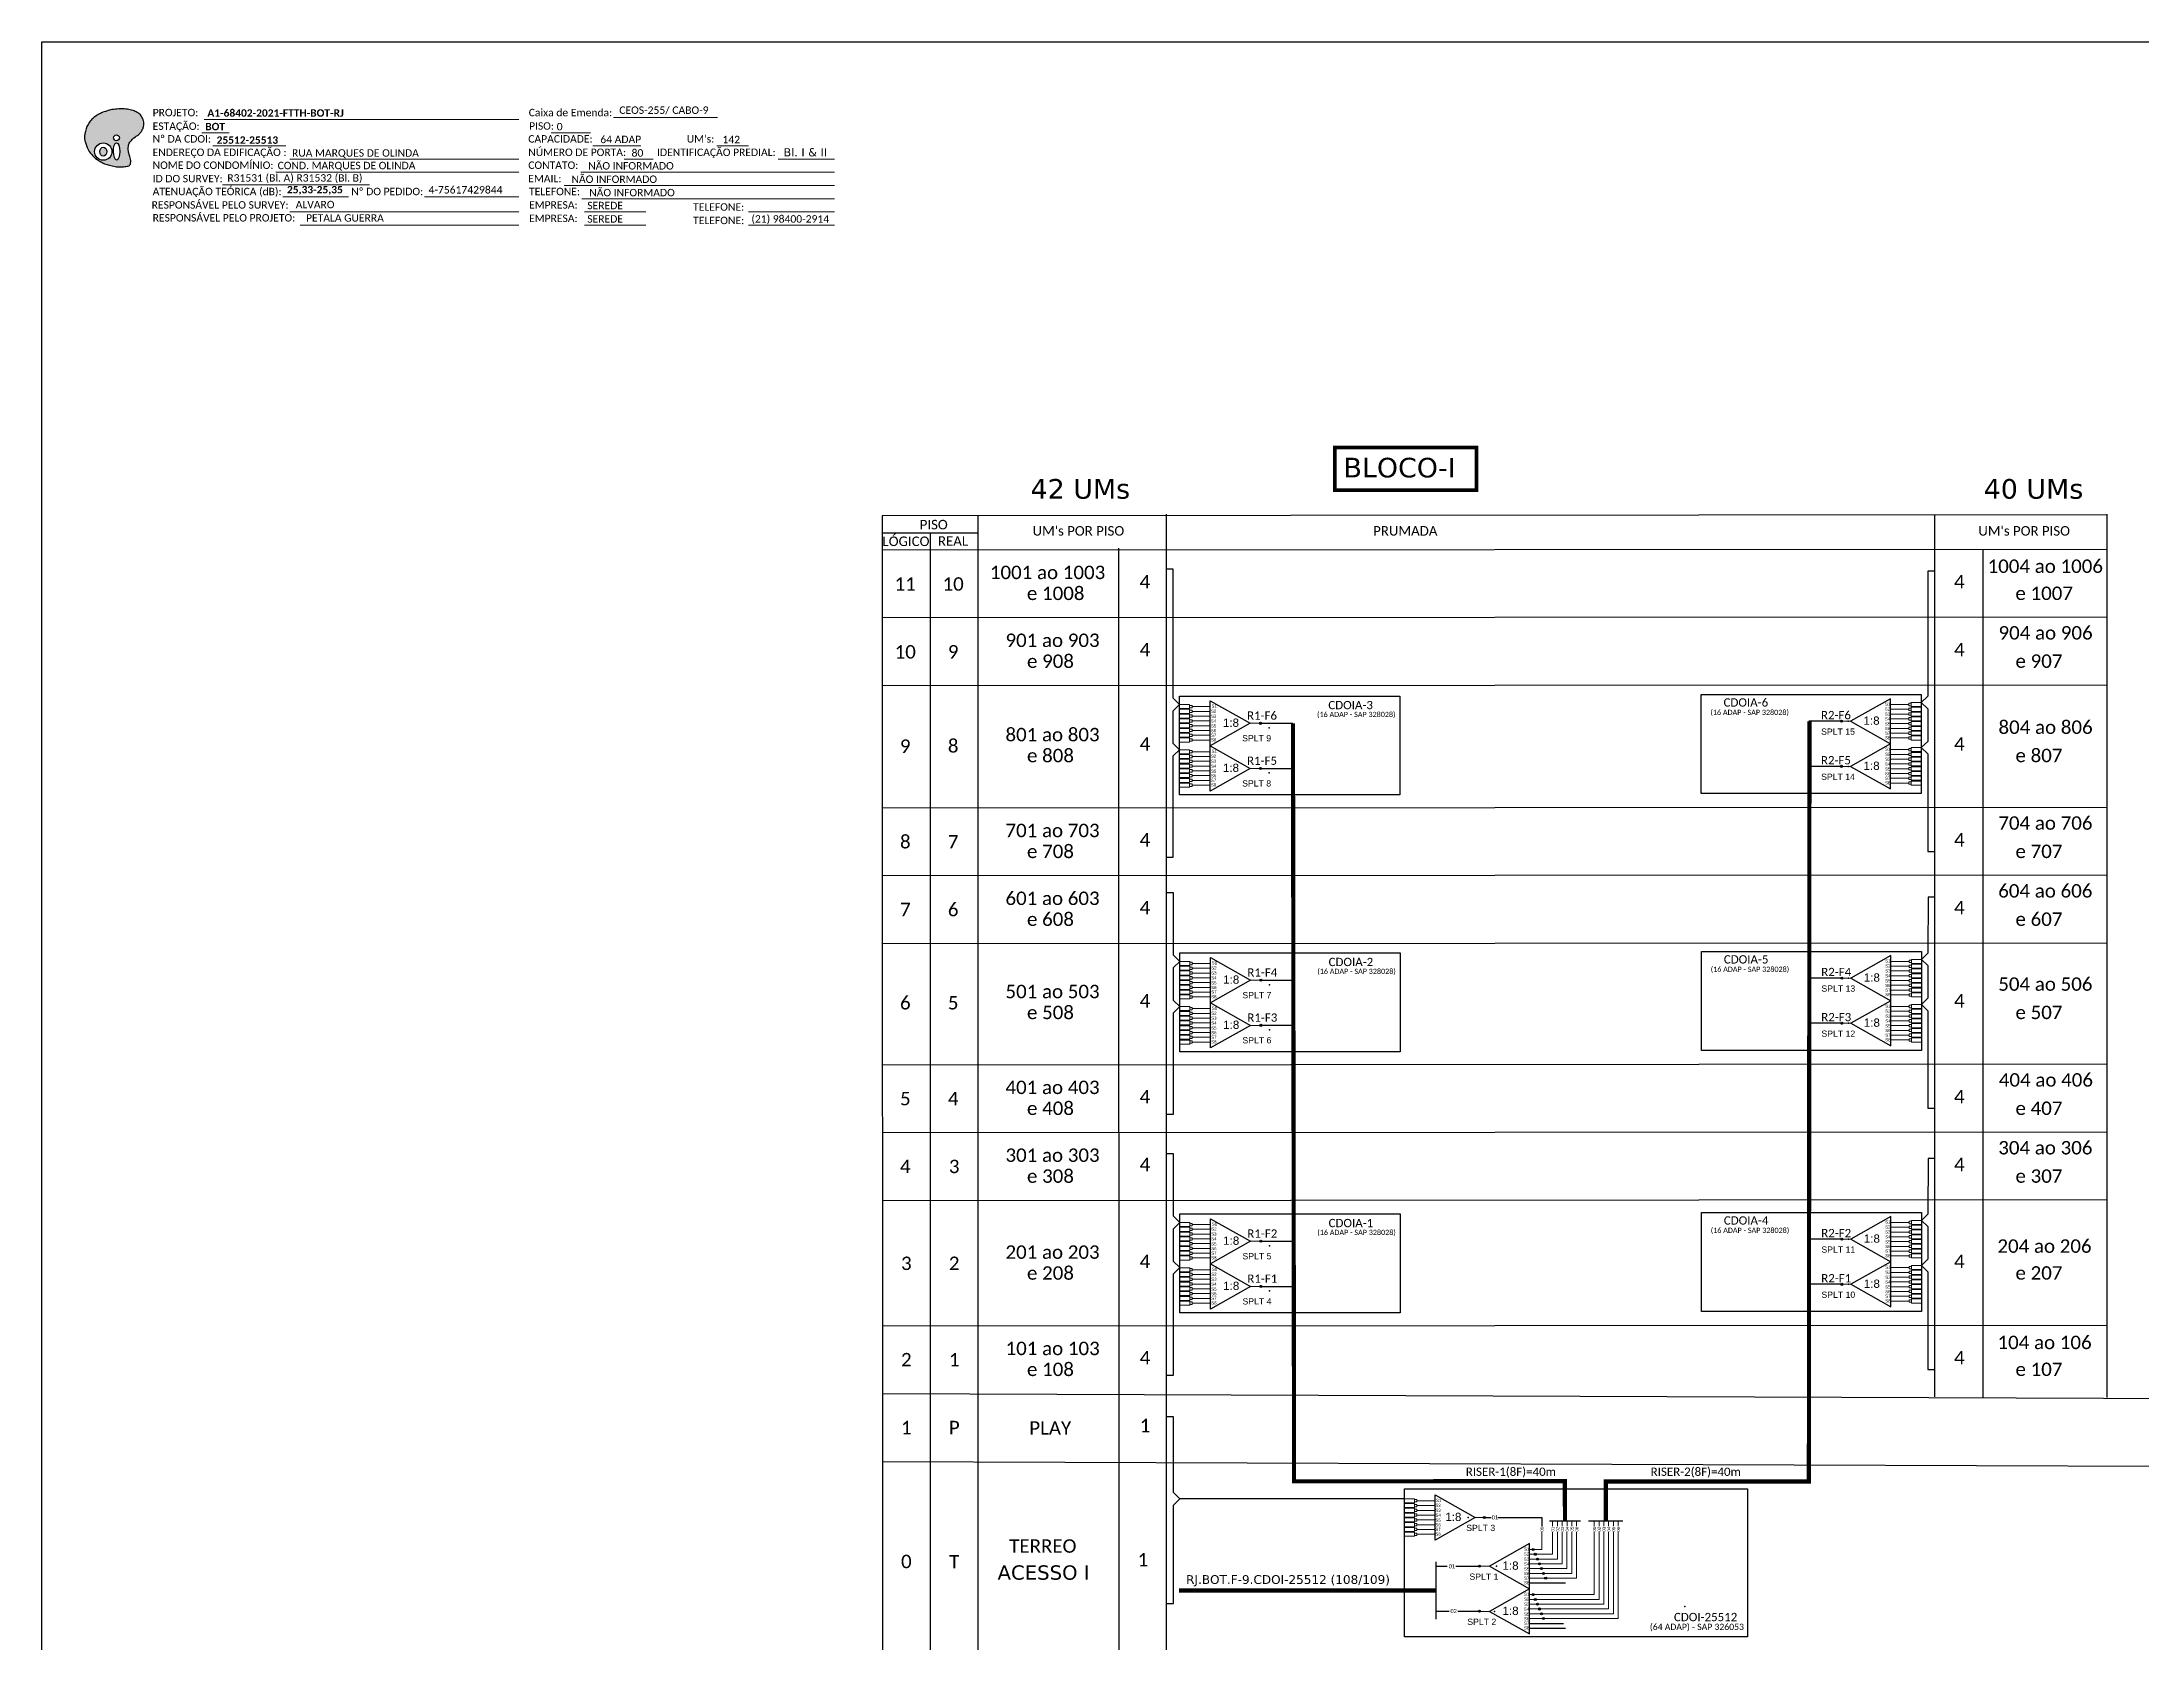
# Model space of a CAD drawing. Extents: x -4 to 1788, y 1 to 595.
# Drawn here: x 947 to 1454, y 209 to 595 of the extents above; entities that cross this region are included whole.
import ezdxf
from ezdxf.enums import TextEntityAlignment as Align

# ---------------------------------------------------------------- set-up
doc = ezdxf.new("R2010")
doc.units = 0
doc.layers.add('40.1-ETIQUETAS', color=1, linetype='Continuous', lineweight=20)
doc.layers.add('CAP a instalar', color=1, linetype='Continuous')
doc.layers.add('label_cabos', color=7, linetype='Continuous')
doc.styles.add('ARIAL', font='arial.ttf')
doc.styles.add('siredit', font='verdana.ttf')
doc.styles.add('WMF-Calibri0', font='calibri.ttf')
doc.styles.add('WMF-Calibri1', font='calibrib.ttf')
doc.linetypes.add('RESERVA', pattern='A,0.5,-0.15,["RESERVA",Standard,S=0.18,R=0,X=0,Y=-0.1],-1.3', length=1.95)

# ---------------------------------------------------------------- blocks, each defined once
blk = doc.blocks.new('SPLITTER_')
blk.add_point((0, 0))
at = {"style": 'ARIAL', "flags": 4}
blk.add_attdef('SPLT', (0, -3.26), '', height=1.5, dxfattribs=at)
blk = doc.blocks.new('LEG_CDO64_DIR')
blk.add_point((0, 0))
at = {"color": 1, "style": 'WMF-Calibri0', "flags": 4}
blk.add_attdef('MODELO', text='', height=1.5, dxfattribs=at).set_placement((-1.52, -5.5), align=Align.CENTER)
blk.add_attdef('CDO', (-2.62, -3.57), '', height=2, dxfattribs=at)
blk = doc.blocks.new('SPLT_1-8_SC-APC_ESQ')
at = {"color": 3, "lineweight": 0}
for points in [[(2.41, -3.02), (0, -3.02)], [(2.41, -4), (0, -4)], [(2.41, -4.17), (0, -4.17)], [(2.41, -3.02), (2.41, -4)], [(2.41, -4.17), (2.41, -5.16)], [(2.99, -3.51), (7.37, -3.51)], [(7.37, -4.66), (2.99, -4.66)], [(2.41, -5.16), (0, -5.16)], [(2.41, -5.32), (0, -5.32)], [(2.41, -6.31), (0, -6.31)], [(2.41, -6.48), (0, -6.48)], [(2.41, -7.46), (0, -7.46)], [(2.41, -7.63), (0, -7.63)], [(2.41, -8.62), (0, -8.62)], [(2.41, -8.78), (0, -8.78)], [(2.41, -9.77), (0, -9.77)], [(2.41, -9.94), (0, -9.94)], [(2.41, -5.32), (2.41, -6.31)], [(2.41, -6.48), (2.41, -7.46)], [(2.41, -7.63), (2.41, -8.62)], [(2.41, -8.78), (2.41, -9.77)], [(2.41, -9.94), (2.41, -10.92)], [(7.37, -5.82), (2.99, -5.82)], [(7.37, -6.97), (2.99, -6.97)], [(7.37, -8.12), (2.99, -8.12)], [(7.37, -9.28), (2.99, -9.28)], [(2.41, -10.92), (0, -10.92)], [(2.41, -11.09), (0, -11.09)], [(2.41, -12.08), (0, -12.08)], [(2.41, -11.09), (2.41, -12.08)], [(7.37, -10.43), (2.99, -10.43)], [(7.37, -11.58), (2.99, -11.58)]]:
    blk.add_lwpolyline(points, dxfattribs=at)
for points in [[(2.99, -3.22), (2.41, -3.22), (2.41, -3.8), (2.99, -3.8)], [(2.99, -4.38), (2.41, -4.38), (2.41, -4.95), (2.99, -4.95)], [(2.99, -5.53), (2.41, -5.53), (2.41, -6.1), (2.99, -6.1)], [(2.99, -6.68), (2.41, -6.68), (2.41, -7.26), (2.99, -7.26)], [(2.99, -7.84), (2.41, -7.84), (2.41, -8.41), (2.99, -8.41)], [(2.99, -8.99), (2.41, -8.99), (2.41, -9.56), (2.99, -9.56)], [(2.99, -10.14), (2.41, -10.14), (2.41, -10.72), (2.99, -10.72)], [(2.99, -11.3), (2.41, -11.3), (2.41, -11.87), (2.99, -11.87)]]:
    blk.add_lwpolyline(points, close=True, dxfattribs=at)
at = {"color": 1}
blk.add_lwpolyline([(7.37, -2.1), (17.04, -7.55), (7.37, -13), (7.37, -2.1)], dxfattribs=at)
at = {"color": 1, "lineweight": 0}
blk.add_lwpolyline([(17.04, -7.55), (19.26, -7.55)], dxfattribs=at)
at = {"color": 1, "style": 'ARIAL'}
for s, height, p in [('S2', 0.75, (7.56, -4.97)), ('S1', 0.75, (7.7, -3.78)), ('S5', 0.75, (7.55, -8.57)), ('S3', 0.75, (7.55, -6.18)), ('S4', 0.75, (7.55, -7.36)), ('S6', 0.75, (7.55, -9.69)), ('S7', 0.75, (7.55, -10.78)), ('1:8', 2, (10.45, -8.4)), ('S8', 0.75, (7.55, -11.9))]:
    blk.add_text(s, height=height, dxfattribs=at).set_placement(p)
blk = doc.blocks.new('SPLT_1-8_SC-APC')
at = {"color": 1}
blk.add_lwpolyline([(-7.37, -2.1), (-17.04, -7.55), (-7.37, -13), (-7.37, -2.1)], dxfattribs=at)
at = {"color": 3, "lineweight": 0}
for points in [[(-2.99, -3.51), (-7.37, -3.51)], [(-7.37, -4.66), (-2.99, -4.66)], [(-2.41, -3.02), (-2.41, -4)], [(-2.41, -3.02), (0, -3.02)], [(-2.41, -4), (0, -4)], [(-2.41, -4.17), (-2.41, -5.16)], [(-2.41, -4.17), (0, -4.17)], [(-7.37, -5.82), (-2.99, -5.82)], [(-7.37, -6.97), (-2.99, -6.97)], [(-7.37, -8.12), (-2.99, -8.12)], [(-7.37, -9.28), (-2.99, -9.28)], [(-2.41, -5.16), (0, -5.16)], [(-2.41, -5.32), (-2.41, -6.31)], [(-2.41, -5.32), (0, -5.32)], [(-2.41, -6.31), (0, -6.31)], [(-2.41, -6.48), (-2.41, -7.46)], [(-2.41, -6.48), (0, -6.48)], [(-2.41, -7.46), (0, -7.46)], [(-2.41, -7.63), (-2.41, -8.62)], [(-2.41, -7.63), (0, -7.63)], [(-2.41, -8.62), (0, -8.62)], [(-2.41, -8.78), (-2.41, -9.77)], [(-2.41, -8.78), (0, -8.78)], [(-2.41, -9.77), (0, -9.77)], [(-2.41, -9.94), (-2.41, -10.92)], [(-2.41, -9.94), (0, -9.94)], [(-7.37, -10.43), (-2.99, -10.43)], [(-7.37, -11.58), (-2.99, -11.58)], [(-2.41, -10.92), (0, -10.92)], [(-2.41, -11.09), (-2.41, -12.08)], [(-2.41, -11.09), (0, -11.09)], [(-2.41, -12.08), (0, -12.08)]]:
    blk.add_lwpolyline(points, dxfattribs=at)
for points in [[(-2.99, -3.22), (-2.41, -3.22), (-2.41, -3.8), (-2.99, -3.8)], [(-2.99, -4.38), (-2.41, -4.38), (-2.41, -4.95), (-2.99, -4.95)], [(-2.99, -5.53), (-2.41, -5.53), (-2.41, -6.1), (-2.99, -6.1)], [(-2.99, -6.68), (-2.41, -6.68), (-2.41, -7.26), (-2.99, -7.26)], [(-2.99, -7.84), (-2.41, -7.84), (-2.41, -8.41), (-2.99, -8.41)], [(-2.99, -8.99), (-2.41, -8.99), (-2.41, -9.56), (-2.99, -9.56)], [(-2.99, -10.14), (-2.41, -10.14), (-2.41, -10.72), (-2.99, -10.72)], [(-2.99, -11.3), (-2.41, -11.3), (-2.41, -11.87), (-2.99, -11.87)]]:
    blk.add_lwpolyline(points, close=True, dxfattribs=at)
at = {"color": 1, "lineweight": 0}
blk.add_lwpolyline([(-17.04, -7.55), (-19.26, -7.55)], dxfattribs=at)
at = {"color": 1, "style": 'ARIAL'}
for s, height, p in [('S1', 0.75, (-8.74, -3.78)), ('S2', 0.75, (-8.74, -4.97)), ('1:8', 2, (-13.91, -8.4)), ('S3', 0.75, (-8.74, -6.18)), ('S4', 0.75, (-8.74, -7.36)), ('S5', 0.75, (-8.74, -8.57)), ('S6', 0.75, (-8.74, -9.69)), ('S7', 0.75, (-8.74, -10.78)), ('S8', 0.75, (-8.74, -11.9))]:
    blk.add_text(s, height=height, dxfattribs=at).set_placement(p)
blk = doc.blocks.new('OI')
h = blk.add_hatch(color=40)
edge = h.paths.add_edge_path()
edge.add_spline(control_points=[(4.35, -0.67), (3.92, -0.99), (3.26, -1.5), (2.81, -2.59), (2.9, -3.5), (3.06, -4.27), (3.31, -4.85), (3.37, -5.39), (3.4, -5.88), (3.2, -6.4), (2.54, -6.61), (1.65, -6.63), (0.55, -6.67), (-0.56, -6.42), (-1.61, -6.14), (-2.77, -5.61), (-3.92, -4.77), (-4.89, -3.7), (-5.34, -2.65), (-5.6, -1.94), (-5.85, -0.96), (-5.71, 0.47), (-5.1, 2.02), (-4.14, 3.02), (-3.3, 3.61), (-2.37, 4.16), (-1.36, 4.44), (-0.56, 4.7), (0.79, 4.85), (2.24, 4.97), (3.79, 4.57), (4.67, 4.21), (5.44, 3.65), (5.76, 2.99), (6.03, 2.21), (6.01, 1.46), (5.72, 0.64), (5.31, 0.08), (4.88, -0.38), (4.51, -0.55), (4.35, -0.67)], knot_values=[0, 0, 0, 0, 1.60434, 2.417191, 3.427595, 4.282808, 4.776746, 5.304182, 5.888771, 6.258406, 6.858137, 7.79129, 8.986195, 10.124242, 11.187857, 12.242908, 13.953784, 15.414161, 16.515391, 17.349188, 17.675853, 19.552021, 21.515531, 22.568638, 23.63245, 24.621084, 25.782718, 26.745347, 27.142653, 29.870543, 31.004649, 31.921532, 32.709589, 33.801391, 34.042471, 35.192333, 35.971461, 36.628871, 37.254359, 37.836911, 37.836911, 37.836911, 37.836911], degree=3, periodic=0)
h.paths.add_polyline_path([(1.13, -0.87, -1), (-0.04, -0.87, -1)], flags=16)
edge = h.paths.add_edge_path(flags=16)
edge.add_ellipse((0.56, -3.59), major_axis=(-0.02, 1.71), ratio=0.361305, start_angle=0, end_angle=360)
h.paths.add_polyline_path([(-0.36, -3.62, -1), (-3.8, -3.62, -1)], flags=16)
edge = h.paths.add_edge_path(flags=0)
edge.add_ellipse((-2.08, -3.62), major_axis=(0, 0.885), ratio=0.758294, start_angle=0, end_angle=360)
at = {"color": 40}
for centre, radius in [((-2.08, -3.62), 1.72), ((0.54, -0.87), 0.587)]:
    blk.add_circle(centre, radius, dxfattribs=at)
blk.add_ellipse((-2.08, -3.62), major_axis=(0, 0.885), ratio=0.758294, start_param=-3.141592653589792, end_param=3.141592653589792, dxfattribs=at)
blk.add_ellipse((0.56, -3.59), major_axis=(-0.02, 1.71), ratio=0.361305, dxfattribs=at)
at = {"color": 40, "start_tangent": (-0.800898, -0.598801), "end_tangent": (-0.800898, -0.598801)}
blk.add_spline([(4.35, -0.67), (3.2, -1.78), (2.9, -2.54), (2.92, -3.55), (3.12, -4.38), (3.28, -4.85), (3.37, -5.37), (3.35, -5.95), (3.2, -6.29), (2.66, -6.55), (1.73, -6.63), (0.54, -6.62), (-0.58, -6.41), (-1.6, -6.11), (-2.56, -5.67), (-3.95, -4.67), (-4.89, -3.56), (-5.37, -2.56), (-5.64, -1.78), (-5.72, -1.46), (-5.63, 0.42), (-4.84, 2.22), (-4.13, 2.99), (-3.27, 3.62), (-2.4, 4.09), (-1.3, 4.47), (-0.37, 4.72), (0.02, 4.77), (2.75, 4.8), (3.85, 4.53), (4.69, 4.16), (5.31, 3.68), (5.85, 2.73), (5.93, 2.5), (5.94, 1.35), (5.67, 0.62), (5.29, 0.08), (4.84, -0.36), (4.35, -0.67)], degree=3, dxfattribs=at)

msp = doc.modelspace()

# ---------------------------------------------------------------- hatches: boundary and pattern name
h = msp.add_hatch(color=3)
h.dxf.hatch_style = 1
edge = h.paths.add_edge_path()
edge.add_arc((1241.52, 430.83), 0.256, 0, 360)
h = msp.add_hatch(color=3)
h.dxf.hatch_style = 1
edge = h.paths.add_edge_path()
edge.add_arc((1381.73, 431.33), 0.256, 0, 360)
h = msp.add_hatch(color=3)
h.dxf.hatch_style = 1
edge = h.paths.add_edge_path()
edge.add_arc((1381.73, 420.43), 0.256, 0, 360)
h = msp.add_hatch(color=3)
h.dxf.hatch_style = 1
edge = h.paths.add_edge_path()
edge.add_arc((1241.52, 419.93), 0.256, 0, 360)
h = msp.add_hatch(color=3)
h.dxf.hatch_style = 1
edge = h.paths.add_edge_path()
edge.add_arc((1241.59, 368.82), 0.256, 0, 360)
h = msp.add_hatch(color=3)
h.dxf.hatch_style = 1
edge = h.paths.add_edge_path()
edge.add_arc((1381.8, 369.33), 0.256, 0, 360)
h = msp.add_hatch(color=3)
h.dxf.hatch_style = 1
edge = h.paths.add_edge_path()
edge.add_arc((1241.59, 357.93), 0.256, 0, 360)
h = msp.add_hatch(color=3)
h.dxf.hatch_style = 1
edge = h.paths.add_edge_path()
edge.add_arc((1381.8, 358.43), 0.256, 0, 360)
h = msp.add_hatch(color=3)
h.dxf.hatch_style = 1
edge = h.paths.add_edge_path()
edge.add_arc((1241.59, 305.82), 0.256, 0, 360)
h = msp.add_hatch(color=3)
h.dxf.hatch_style = 1
edge = h.paths.add_edge_path()
edge.add_arc((1381.8, 306.32), 0.256, 0, 360)
h = msp.add_hatch(color=3)
h.dxf.hatch_style = 1
edge = h.paths.add_edge_path()
edge.add_arc((1241.59, 294.92), 0.256, 0, 360)
h = msp.add_hatch(color=3)
h.dxf.hatch_style = 1
edge = h.paths.add_edge_path()
edge.add_arc((1381.8, 295.42), 0.256, 0, 360)
h = msp.add_hatch(color=3)
h.dxf.hatch_style = 1
edge = h.paths.add_edge_path()
edge.add_arc((1295.54, 239.14), 0.242, 0, 360)
h = msp.add_hatch(color=3)
h.dxf.hatch_style = 1
edge = h.paths.add_edge_path()
edge.add_arc((1307.34, 231.42), 0.242, 0, 360)
h = msp.add_hatch(color=3)
h.dxf.hatch_style = 1
edge = h.paths.add_edge_path()
edge.add_arc((1307.84, 230.26), 0.242, 0, 360)
h = msp.add_hatch(color=3)
h.dxf.hatch_style = 1
edge = h.paths.add_edge_path()
edge.add_arc((1308.34, 229.11), 0.242, 0, 360)
h = msp.add_hatch(color=3)
h.dxf.hatch_style = 1
edge = h.paths.add_edge_path()
edge.add_arc((1308.84, 227.96), 0.242, 0, 360)
h = msp.add_hatch(color=3)
h.dxf.hatch_style = 1
edge = h.paths.add_edge_path()
edge.add_arc((1294.35, 227.4), 0.242, 0, 360)
h = msp.add_hatch(color=3)
h.dxf.hatch_style = 1
edge = h.paths.add_edge_path()
edge.add_arc((1309.34, 226.81), 0.242, 0, 360)
h = msp.add_hatch(color=3)
h.dxf.hatch_style = 1
edge = h.paths.add_edge_path()
edge.add_arc((1309.84, 225.65), 0.242, 0, 360)
h = msp.add_hatch(color=3)
h.dxf.hatch_style = 1
edge = h.paths.add_edge_path()
edge.add_arc((1310.34, 224.5), 0.242, 0, 360)
h = msp.add_hatch(color=3)
h.dxf.hatch_style = 1
edge = h.paths.add_edge_path()
edge.add_arc((1307.34, 220.52), 0.242, 0, 360)
h = msp.add_hatch(color=3)
h.dxf.hatch_style = 1
edge = h.paths.add_edge_path()
edge.add_arc((1307.84, 219.37), 0.242, 0, 360)
h = msp.add_hatch(color=3)
h.dxf.hatch_style = 1
edge = h.paths.add_edge_path()
edge.add_arc((1308.34, 218.21), 0.242, 0, 360)
h = msp.add_hatch(color=3)
h.dxf.hatch_style = 1
edge = h.paths.add_edge_path()
edge.add_arc((1294.35, 216.51), 0.242, 0, 360)
h = msp.add_hatch(color=3)
h.dxf.hatch_style = 1
edge = h.paths.add_edge_path()
edge.add_arc((1308.84, 217.06), 0.242, 0, 360)
h = msp.add_hatch(color=3)
h.dxf.hatch_style = 1
edge = h.paths.add_edge_path()
edge.add_arc((1309.34, 215.91), 0.242, 0, 360)
h = msp.add_hatch(color=3)
h.dxf.hatch_style = 1
edge = h.paths.add_edge_path()
edge.add_arc((1309.84, 214.76), 0.242, 0, 360)

# ---------------------------------------------------------------- linework, layer by layer
at = {"color": 7}
msp.add_lwpolyline([(947.45, 595.26), (1788.45, 595.26), (1788.45, 1.26), (947.45, 1.26)], close=True, dxfattribs=at)
at = {"color": 7, "lineweight": 0}
for points in [[(986.05, 573.3), (992.6, 573.3)], [(986.56, 576.58), (1062.54, 576.58)], [(1070.33, 573.34), (1079.81, 573.34)], [(1085.37, 577.07), (1110.51, 577.07)], [(988.71, 570.23), (1006.3, 570.23)], [(1080.38, 570.23), (1092, 570.23)], [(1110.32, 570.23), (1117.99, 570.23)], [(1003.87, 563.88), (1062.54, 563.88)], [(1007.28, 566.99), (1062.54, 566.99)], [(1077.5, 563.88), (1138.72, 563.88)], [(1087.97, 566.99), (1094.91, 566.99)], [(1125.14, 566.99), (1138.7, 566.99)], [(991.03, 560.82), (1026.52, 560.82)], [(1005.56, 557.85), (1021.41, 557.85)], [(1039.79, 557.85), (1062.56, 557.85)], [(1073.46, 560.64), (1138.72, 560.64)], [(1007.28, 554.29), (1062.54, 554.29)], [(1077.74, 557.41), (1138.72, 557.41)], [(1078.35, 554.29), (1093.15, 554.29)], [(1117.95, 554.29), (1138.72, 554.29)], [(1009.77, 551.06), (1062.54, 551.06)], [(1078.35, 551.06), (1093.15, 551.06)], [(1117.95, 551.06), (1138.72, 551.06)], [(1307.34, 231.42), (1306.47, 231.42)], [(1306.47, 230.26), (1307.84, 230.26)], [(1306.47, 229.11), (1308.34, 229.11)], [(1306.47, 227.96), (1308.84, 227.96)], [(1306.47, 226.81), (1309.34, 226.81)], [(1306.47, 225.65), (1309.84, 225.65)], [(1306.47, 224.5), (1310.34, 224.5)], [(1307.34, 220.52), (1306.47, 220.52)], [(1306.47, 219.37), (1307.84, 219.37)], [(1306.47, 218.21), (1308.34, 218.21)], [(1306.47, 217.06), (1308.84, 217.06)], [(1306.47, 215.91), (1309.34, 215.91)], [(1306.47, 214.76), (1309.84, 214.76)]]:
    msp.add_lwpolyline(points, dxfattribs=at)
at = {"color": 0}
for points in [[(1445.83, 481.1), (1150.25, 480.93)], [(1150.25, 476.82), (1173.39, 476.82)], [(1150.25, 472.71), (1445.83, 472.88)]]:
    msp.add_lwpolyline(points, dxfattribs=at)
for points in [[(1150.25, 480.93), (1150.26, 190.98)], [(1161.82, 476.82), (1161.83, 190.93)], [(1173.41, 190.89), (1173.39, 480.93)], [(1218.86, 190.7), (1218.85, 481.28)], [(1404.25, 268.27), (1404.24, 481.07)], [(1445.84, 268.1), (1445.83, 481.28)], [(1207.28, 473.06), (1207.29, 190.75)], [(1415.81, 472.86), (1415.83, 268.22)], [(1150.25, 456.34), (1445.83, 456.51)], [(1150.26, 439.96), (1445.84, 440.14)], [(1150.26, 410.43), (1445.84, 410.6)], [(1150.26, 394.06), (1445.84, 394.23)], [(1150.26, 377.69), (1445.84, 377.86)], [(1150.26, 348.43), (1445.84, 348.6)], [(1150.26, 332.06), (1445.84, 332.23)], [(1150.26, 315.69), (1445.84, 315.86)], [(1150.26, 285.42), (1445.84, 285.59)], [(1150.26, 269.05), (1634.33, 267.25)], [(1150.26, 252.68), (1634.33, 250.88)]]:
    msp.add_lwpolyline(points)
at = {"color": 3}
for points in [[(1218.77, 398.52), (1220.43, 398.52), (1220.43, 422.95), (1222, 424.46), (1220.44, 425.97), (1220.44, 433.85), (1222, 435.36), (1220.44, 436.86), (1220.44, 468.05), (1218.78, 468.05)], [(1404.19, 467.54), (1402.54, 467.54), (1402.53, 437.36), (1400.96, 435.86), (1402.53, 434.35), (1402.53, 426.47), (1400.96, 424.96), (1402.53, 423.45), (1402.53, 399.91), (1404.18, 399.91)], [(1218.84, 336.52), (1220.5, 336.52), (1220.5, 360.95), (1222.07, 362.46), (1220.5, 363.96), (1220.5, 371.85), (1222.07, 373.35), (1220.5, 374.86), (1220.5, 389.9), (1218.85, 389.9)], [(1404.26, 388.83), (1402.61, 388.83), (1402.6, 375.36), (1401.03, 373.85), (1402.6, 372.35), (1402.6, 364.46), (1401.03, 362.96), (1402.6, 361.45), (1402.6, 337.91), (1404.25, 337.91)], [(1218.85, 273.51), (1220.5, 273.51), (1220.51, 297.94), (1222.07, 299.45), (1220.51, 300.96), (1220.51, 308.84), (1222.07, 310.34), (1220.51, 311.85), (1220.51, 326.89), (1218.86, 326.89)], [(1404.26, 325.82), (1402.61, 325.82), (1402.6, 312.35), (1401.03, 310.85), (1402.6, 309.34), (1402.6, 301.46), (1401.03, 299.95), (1402.6, 298.44), (1402.6, 274.9), (1404.25, 274.9)], [(1218.86, 218.41), (1220.51, 218.41), (1220.51, 242.16), (1222.08, 243.67), (1220.51, 245.17), (1220.51, 263.42), (1218.86, 263.42)], [(1276.28, 243.67), (1222.08, 243.67)], [(1283.89, 227.38), (1286.58, 227.38)], [(1288.65, 227.38), (1294.57, 227.38)]]:
    msp.add_lwpolyline(points, dxfattribs=at)
at = {"color": 1}
for points in [[(1222, 437.41), (1275.13, 437.41), (1275.13, 413.52), (1222, 413.52)], [(1347.86, 437.78), (1400.99, 437.78), (1400.99, 413.89), (1347.86, 413.89)], [(1222.07, 375.41), (1275.2, 375.41), (1275.2, 351.52), (1222.07, 351.52)], [(1347.93, 375.78), (1401.06, 375.78), (1401.06, 351.89), (1347.93, 351.89)], [(1222.07, 312.4), (1275.2, 312.4), (1275.2, 288.51), (1222.07, 288.51)], [(1347.93, 312.77), (1401.06, 312.77), (1401.06, 288.88), (1347.93, 288.88)], [(1276.28, 246.08), (1359.02, 246.08), (1359.02, 210.35), (1276.28, 210.35)]]:
    msp.add_lwpolyline(points, close=True, dxfattribs=at)
at = {"color": 5, "linetype": 'Continuous', "ltscale": 4}
for points in [[(1241.52, 430.83), (1249.36, 430.83)], [(1241.52, 419.93), (1249.36, 419.93)], [(1241.59, 368.82), (1249.43, 368.82)], [(1241.59, 357.93), (1249.43, 357.93)], [(1241.59, 305.82), (1249.43, 305.82)], [(1241.59, 294.92), (1249.43, 294.92)], [(1295.78, 239.14), (1297.17, 239.14)], [(1298.77, 239.14), (1309.38, 239.14), (1309.38, 237.01)]]:
    msp.add_lwpolyline(points, dxfattribs=at)
at = {"color": 5, "const_width": 1}
msp.add_lwpolyline([(1249.36, 430.83), (1249.62, 247.89), (1314.95, 247.9), (1315, 238.33)], dxfattribs=at)
at = {"color": 6, "const_width": 1}
msp.add_lwpolyline([(1374.01, 431.33), (1373.86, 247.83), (1324.86, 247.83), (1324.86, 238.33)], dxfattribs=at)
at = {"color": 6}
for points in [[(1381.7, 431.33), (1373.86, 431.33)], [(1381.7, 420.43), (1373.86, 420.43)], [(1381.77, 369.33), (1373.93, 369.33)], [(1381.77, 358.43), (1373.93, 358.43)], [(1381.77, 306.32), (1373.93, 306.32)], [(1381.77, 295.42), (1373.93, 295.42)], [(1320.71, 238.33), (1329, 238.33)]]:
    msp.add_lwpolyline(points, dxfattribs=at)
at = {"color": 3, "lineweight": 0}
for points in [[(1278.69, 243.67), (1276.28, 243.67)], [(1278.69, 243.67), (1278.69, 242.68)], [(1278.69, 242.68), (1276.28, 242.68)], [(1278.69, 242.51), (1276.28, 242.51)], [(1278.69, 241.53), (1276.28, 241.53)], [(1278.69, 241.36), (1276.28, 241.36)], [(1278.69, 240.37), (1276.28, 240.37)], [(1278.69, 240.21), (1276.28, 240.21)], [(1278.69, 239.22), (1276.28, 239.22)], [(1278.69, 239.05), (1276.28, 239.05)], [(1278.69, 242.51), (1278.69, 241.53)], [(1278.69, 241.36), (1278.69, 240.37)], [(1278.69, 240.21), (1278.69, 239.22)], [(1278.69, 239.05), (1278.69, 238.07)], [(1279.27, 243.17), (1283.65, 243.17)], [(1283.65, 242.02), (1279.27, 242.02)], [(1283.65, 240.87), (1279.27, 240.87)], [(1283.65, 239.71), (1279.27, 239.71)], [(1283.65, 238.56), (1279.27, 238.56)], [(1278.69, 238.07), (1276.28, 238.07)], [(1278.69, 237.9), (1276.28, 237.9)], [(1278.69, 236.91), (1276.28, 236.91)], [(1278.69, 236.75), (1276.28, 236.75)], [(1278.69, 235.76), (1276.28, 235.76)], [(1278.69, 235.59), (1276.28, 235.59)], [(1278.69, 234.61), (1276.28, 234.61)], [(1278.69, 237.9), (1278.69, 236.91)], [(1278.69, 236.75), (1278.69, 235.76)], [(1278.69, 235.59), (1278.69, 234.61)], [(1283.65, 237.41), (1279.27, 237.41)], [(1283.65, 236.25), (1279.27, 236.25)], [(1283.65, 235.1), (1279.27, 235.1)]]:
    msp.add_lwpolyline(points, dxfattribs=at)
for points in [[(1279.27, 243.46), (1278.69, 243.46), (1278.69, 242.89), (1279.27, 242.89)], [(1279.27, 242.31), (1278.69, 242.31), (1278.69, 241.73), (1279.27, 241.73)], [(1279.27, 241.15), (1278.69, 241.15), (1278.69, 240.58), (1279.27, 240.58)], [(1279.27, 240), (1278.69, 240), (1278.69, 239.43), (1279.27, 239.43)], [(1279.27, 238.85), (1278.69, 238.85), (1278.69, 238.27), (1279.27, 238.27)], [(1279.27, 237.69), (1278.69, 237.69), (1278.69, 237.12), (1279.27, 237.12)], [(1279.27, 236.54), (1278.69, 236.54), (1278.69, 235.97), (1279.27, 235.97)], [(1279.27, 235.39), (1278.69, 235.39), (1278.69, 234.81), (1279.27, 234.81)]]:
    msp.add_lwpolyline(points, close=True, dxfattribs=at)
at = {"color": 1}
for points in [[(1283.65, 244.58), (1293.31, 239.14), (1283.65, 233.69), (1283.65, 244.58)], [(1283.89, 214.64), (1283.89, 228.45)], [(1306.47, 232.83), (1296.8, 227.38), (1306.47, 221.93), (1306.47, 232.83)], [(1306.47, 221.93), (1296.8, 216.48), (1306.47, 211.04), (1306.47, 221.93)]]:
    msp.add_lwpolyline(points, dxfattribs=at)
at = {"color": 1, "lineweight": 0}
for points in [[(1293.31, 239.14), (1295.54, 239.14)], [(1296.8, 227.38), (1294.57, 227.38)], [(1296.8, 216.48), (1294.57, 216.48)]]:
    msp.add_lwpolyline(points, dxfattribs=at)
at = {"color": 5}
msp.add_lwpolyline([(1311.26, 238.33), (1318.75, 238.33)], dxfattribs=at)
at = {"color": 5, "lineweight": 0}
for points in [[(1312.02, 238.33), (1312.02, 237.04)], [(1313.18, 238.33), (1313.18, 237.05)], [(1314.34, 238.33), (1314.34, 237.05)], [(1315.49, 238.33), (1315.49, 237.04)], [(1316.65, 238.33), (1316.65, 237.05)], [(1317.81, 238.33), (1317.81, 237.05)], [(1308.08, 230.26), (1312.01, 230.26), (1312.01, 235.6)], [(1308.58, 229.11), (1313.16, 229.11), (1313.16, 235.6)], [(1309.08, 227.96), (1314.32, 227.96), (1314.32, 235.6)], [(1309.38, 235.59), (1309.38, 231.42)], [(1309.58, 226.81), (1315.48, 226.81), (1315.48, 235.6)], [(1310.08, 225.65), (1316.63, 225.65), (1316.63, 235.6)], [(1310.58, 224.5), (1317.79, 224.5), (1317.79, 235.6)], [(1307.58, 231.42), (1309.38, 231.42)]]:
    msp.add_lwpolyline(points, dxfattribs=at)
at = {"color": 6, "lineweight": 0}
for points in [[(1322.06, 238.33), (1322.06, 237.01)], [(1323.22, 238.33), (1323.22, 237.05)], [(1324.38, 238.33), (1324.38, 237.04)], [(1325.53, 238.33), (1325.53, 237.05)], [(1326.69, 238.33), (1326.69, 237.05)], [(1327.85, 238.33), (1327.85, 237.04)], [(1307.58, 220.52), (1322.06, 220.52), (1322.06, 235.62)], [(1307.84, 219.38), (1323.22, 219.38), (1323.22, 235.62)], [(1308.34, 218.23), (1324.38, 218.23), (1324.38, 235.62)], [(1308.84, 217.08), (1325.53, 217.08), (1325.53, 235.62)], [(1309.34, 215.92), (1326.69, 215.92), (1326.69, 235.62)], [(1309.84, 214.77), (1327.85, 214.77), (1327.85, 235.62)]]:
    msp.add_lwpolyline(points, dxfattribs=at)
at = {"color": 8, "linetype": 'RESERVA', "ltscale": 4}
for points in [[(1306.47, 223.35), (1315.13, 223.35)], [(1306.47, 213.6), (1314.64, 213.6)], [(1306.47, 212.45), (1315.12, 212.45)]]:
    msp.add_lwpolyline(points, dxfattribs=at)
at = {"color": 1, "const_width": 1}
msp.add_lwpolyline([(1221.83, 221.54), (1283.89, 221.54)], dxfattribs=at)
at = {"color": 2}
for points in [[(1283.89, 216.52), (1287.05, 216.52)], [(1289.12, 216.51), (1294.35, 216.51)]]:
    msp.add_lwpolyline(points, dxfattribs=at)
at = {"color": 3}
for centre, radius in [((1241.52, 430.83), 0.256), ((1381.73, 431.33), 0.256), ((1381.73, 420.43), 0.256), ((1241.52, 419.93), 0.256), ((1241.59, 368.82), 0.256), ((1381.8, 369.33), 0.256), ((1241.59, 357.93), 0.256), ((1381.8, 358.43), 0.256), ((1241.59, 305.82), 0.256), ((1381.8, 306.32), 0.256), ((1241.59, 294.92), 0.256), ((1381.8, 295.42), 0.256), ((1295.54, 239.14), 0.242), ((1307.34, 231.42), 0.242), ((1307.84, 230.26), 0.242), ((1308.34, 229.11), 0.242), ((1308.84, 227.96), 0.242), ((1294.35, 227.4), 0.242), ((1309.34, 226.81), 0.242), ((1309.84, 225.65), 0.242), ((1310.34, 224.5), 0.242), ((1307.34, 220.52), 0.242), ((1307.84, 219.37), 0.242), ((1308.34, 218.21), 0.242), ((1294.35, 216.51), 0.242), ((1308.84, 217.06), 0.242), ((1309.34, 215.91), 0.242), ((1309.84, 214.76), 0.242)]:
    msp.add_circle(centre, radius, dxfattribs=at)
at = {"layer": 'CAP a instalar', "color": 7, "linetype": 'Continuous', "ltscale": 5, "const_width": 0.876}
msp.add_lwpolyline([(1259.44, 497.4), (1293.68, 497.38), (1293.68, 487.1), (1259.43, 487.11)], close=True, dxfattribs=at)

# ---------------------------------------------------------------- block references
at = {"color": 7, "xscale": 1.213923925163967, "yscale": 1.213923925163967, "zscale": 1.213923925163967, "rotation": 0.1532896023949059}
msp.add_blockref('OI', (964.76, 573.2), dxfattribs=at)
for p in [(1222, 438.37), (1222, 427.48), (1222.07, 376.37), (1222.07, 365.47), (1222.07, 313.36), (1222.07, 302.46)]:
    msp.add_blockref('SPLT_1-8_SC-APC_ESQ', p)
at = {"color": 3}
for p in [(1400.96, 438.87), (1400.96, 427.98), (1401.03, 376.87), (1401.03, 365.98), (1401.03, 313.86), (1401.03, 302.97)]:
    msp.add_blockref('SPLT_1-8_SC-APC', p, dxfattribs=at)
ref = msp.add_blockref('SPLITTER_', (1383.35, 431.33), dxfattribs=dict(xscale=-1))
ref.add_attrib('SPLT', 'SPLT 15', (1376.82, 428.07), dxfattribs={"height": 1.5, "style": 'ARIAL'})
ref = msp.add_blockref('SPLITTER_', (1243.63, 429.73), dxfattribs=dict(xscale=-1))
ref.add_attrib('SPLT', 'SPLT 9', (1237.09, 426.47), dxfattribs={"height": 1.5, "style": 'ARIAL'})
ref = msp.add_blockref('SPLITTER_', (1243.63, 418.83), dxfattribs=dict(xscale=-1))
ref.add_attrib('SPLT', 'SPLT 8', (1237.09, 415.57), dxfattribs={"height": 1.5, "style": 'ARIAL'})
ref = msp.add_blockref('SPLITTER_', (1383.35, 420.43), dxfattribs=dict(xscale=-1))
ref.add_attrib('SPLT', 'SPLT 14', (1376.82, 417.17), dxfattribs={"height": 1.5, "style": 'ARIAL'})
ref = msp.add_blockref('SPLITTER_', (1243.69, 367.73), dxfattribs=dict(xscale=-1))
ref.add_attrib('SPLT', 'SPLT 7', (1237.16, 364.47), dxfattribs={"height": 1.5, "style": 'ARIAL'})
ref = msp.add_blockref('SPLITTER_', (1383.42, 369.33), dxfattribs=dict(xscale=-1))
ref.add_attrib('SPLT', 'SPLT 13', (1376.89, 366.06), dxfattribs={"height": 1.5, "style": 'ARIAL'})
ref = msp.add_blockref('SPLITTER_', (1243.69, 356.83), dxfattribs=dict(xscale=-1))
ref.add_attrib('SPLT', 'SPLT 6', (1237.16, 353.57), dxfattribs={"height": 1.5, "style": 'ARIAL'})
ref = msp.add_blockref('SPLITTER_', (1383.42, 358.43), dxfattribs=dict(xscale=-1))
ref.add_attrib('SPLT', 'SPLT 12', (1376.89, 355.17), dxfattribs={"height": 1.5, "style": 'ARIAL'})
ref = msp.add_blockref('SPLITTER_', (1243.7, 304.72), dxfattribs=dict(xscale=-1))
ref.add_attrib('SPLT', 'SPLT 5', (1237.17, 301.46), dxfattribs={"height": 1.5, "style": 'ARIAL'})
ref = msp.add_blockref('SPLITTER_', (1383.42, 306.32), dxfattribs=dict(xscale=-1))
ref.add_attrib('SPLT', 'SPLT 11', (1376.89, 303.06), dxfattribs={"height": 1.5, "style": 'ARIAL'})
ref = msp.add_blockref('SPLITTER_', (1383.42, 295.42), dxfattribs=dict(xscale=-1))
ref.add_attrib('SPLT', 'SPLT 10', (1376.89, 292.16), dxfattribs={"height": 1.5, "style": 'ARIAL'})
ref = msp.add_blockref('SPLITTER_', (1243.7, 293.82), dxfattribs=dict(xscale=-1))
ref.add_attrib('SPLT', 'SPLT 4', (1237.17, 290.56), dxfattribs={"height": 1.5, "style": 'ARIAL'})
ref = msp.add_blockref('SPLITTER_', (1291.63, 239.14))
ref.add_attrib('SPLT', 'SPLT 3', (1291.17, 235.88), dxfattribs={"height": 1.5, "style": 'ARIAL'})
ref = msp.add_blockref('SPLITTER_', (1298.48, 227.38), dxfattribs=dict(xscale=-1))
ref.add_attrib('SPLT', 'SPLT 1', (1291.95, 224.12), dxfattribs={"height": 1.5, "style": 'ARIAL'})
ref = msp.add_blockref('SPLITTER_', (1297.96, 216.48), dxfattribs=dict(xscale=-1))
ref.add_attrib('SPLT', 'SPLT 2', (1291.43, 213.22), dxfattribs={"height": 1.5, "style": 'ARIAL'})
ref = msp.add_blockref('LEG_CDO64_DIR', (1343.92, 217.69))
ref.add_attrib('CDO', 'CDOI-25512', (1341.3, 214.12), dxfattribs={"color": 1, "height": 2, "style": 'WMF-Calibri0'})
ref.add_attrib('MODELO', '(64 ADAP) - SAP 326053', dxfattribs={"color": 1, "height": 1.5, "style": 'WMF-Calibri0'}).set_placement((1346.83, 212), align=Align.CENTER)

# ---------------------------------------------------------------- texts
at = {"color": 7, "lineweight": 0, "style": 'WMF-Calibri0'}
for s, height, p in [('PROJETO:', 1.793, (974.16, 577.33)), ('Caixa de Emenda:', 1.7927, (1064.92, 577.33)), ('ESTAÇÃO:', 1.793, (974.16, 574.05)), ('Nº DA CDOI:', 1.7927, (974.16, 570.98)), ('CAPACIDADE:', 1.7927, (1064.81, 570.98)), ('PISO:', 1.793, (1064.99, 574.09)), ("UM's:", 1.793, (1103.05, 570.98)), ('ENDEREÇO DA EDIFICAÇÃO :', 1.7927, (974.16, 567.74)), ('NÚMERO DE PORTA:', 1.7927, (1064.81, 567.74)), ('IDENTIFICAÇÃO PREDIAL:', 1.7927, (1095.89, 567.74)), ('NOME DO CONDOMÍNIO:', 1.7927, (974.16, 564.63)), ('ID DO SURVEY:', 1.7927, (974.16, 561.39)), ('CONTATO:', 1.793, (1064.81, 564.63)), ('EMAIL:', 1.793, (1064.81, 561.39)), ('ATENUAÇÃO TEÓRICA (dB):', 1.7927, (974.16, 558.28)), ('Nº DO PEDIDO:', 1.7927, (1022.08, 558.28)), ('TELEFONE:', 1.793, (1064.99, 558.28)), ('RESPONSÁVEL PELO SURVEY:', 1.7927, (973.92, 555.04)), ('RESPONSÁVEL PELO PROJETO:', 1.7927, (974.16, 551.93)), ('EMPRESA:', 1.793, (1064.99, 555.04)), ('EMPRESA:', 1.793, (1064.99, 551.8)), ('TELEFONE:', 1.793, (1104.59, 554.54)), ('TELEFONE:', 1.793, (1104.59, 551.3))]:
    msp.add_text(s, height=height, dxfattribs=at).set_placement(p)
at = {"color": 7}
for s, height, style, p in [('A1-68402-2021-FTTH-BOT-RJ', 1.7927, 'WMF-Calibri1', (987.36, 577.23)), ('CEOS-255/ CABO-9', 1.7927, 'WMF-Calibri0', (1086.77, 577.91)), ('BOT', 1.793, 'WMF-Calibri1', (986.84, 573.95)), ('0', 1.79, 'WMF-Calibri0', (1071.68, 573.94)), (' 64 ADAP', 1.793, 'WMF-Calibri0', (1081.56, 570.85)), ('RUA MARQUES DE OLINDA', 1.7927, 'WMF-Calibri0', (1007.79, 567.58)), ('80', 1.793, 'WMF-Calibri0', (1089.74, 567.59)), ('142', 1.793, 'WMF-Calibri0', (1111.67, 570.83)), ('R31531 (Bl. A) R31532 (Bl. B)', 1.7927, 'WMF-Calibri0', (992.18, 561.56)), ('COND. MARQUES DE OLINDA', 1.7927, 'WMF-Calibri0', (1004.32, 564.55)), ('NÃO INFORMADO', 1.7927, 'WMF-Calibri0', (1075.24, 561.24)), ('NÃO INFORMADO', 1.7927, 'WMF-Calibri0', (1079.27, 564.48)), ('25,33-25,35', 1.7927, 'WMF-Calibri1', (1006.57, 558.72)), ('4-75617429844', 1.7927, 'WMF-Calibri0', (1040.74, 558.69)), ('NÃO INFORMADO', 1.7927, 'WMF-Calibri0', (1079.52, 558.01)), ('ALVARO', 1.793, 'WMF-Calibri0', (1008.68, 555.13)), ('PETALA GUERRA', 1.7927, 'WMF-Calibri0', (1011.17, 551.9)), ('SEREDE', 1.793, 'WMF-Calibri0', (1079.05, 554.89)), ('SEREDE', 1.793, 'WMF-Calibri0', (1079.05, 551.66)), ('(21) 98400-2914', 1.7927, 'WMF-Calibri0', (1118.66, 551.66)), ('1001 ao 1003', 3.24, 'WMF-Calibri0', (1176.21, 465.62)), ('1004 ao 1006', 3.24, 'WMF-Calibri0', (1416.99, 467.12)), ('e 1008', 3.24, 'WMF-Calibri0', (1185.14, 460.57)), ('e 1007', 3.24, 'WMF-Calibri0', (1423.7, 460.58)), ('901 ao 903', 3.24, 'WMF-Calibri0', (1179.97, 449.24)), ('904 ao 906', 3.24, 'WMF-Calibri0', (1419.62, 451.04)), ('e 908', 3.24, 'WMF-Calibri0', (1185.16, 444.19)), ('e 907', 3.24, 'WMF-Calibri0', (1423.72, 444.21)), ('804 ao 806', 3.24, 'WMF-Calibri0', (1419.62, 428.27)), ('801 ao 803', 3.24, 'WMF-Calibri0', (1179.97, 426.48)), ('e 808', 3.24, 'WMF-Calibri0', (1185.16, 421.42)), ('e 807', 3.24, 'WMF-Calibri0', (1423.72, 421.44)), ('701 ao 703', 3.24, 'WMF-Calibri0', (1179.97, 403.34)), ('704 ao 706', 3.24, 'WMF-Calibri0', (1419.58, 405.14)), ('e 708', 3.24, 'WMF-Calibri0', (1185.16, 398.29)), ('e 707', 3.24, 'WMF-Calibri0', (1423.72, 398.3)), ('601 ao 603', 3.24, 'WMF-Calibri0', (1179.97, 386.97)), ('604 ao 606', 3.24, 'WMF-Calibri0', (1419.56, 388.77)), ('e 608', 3.24, 'WMF-Calibri0', (1185.16, 381.92)), ('e 607', 3.24, 'WMF-Calibri0', (1423.72, 381.93)), ('501 ao 503', 3.24, 'WMF-Calibri0', (1179.97, 364.47)), ('504 ao 506', 3.24, 'WMF-Calibri0', (1419.57, 366.27)), ('e 508', 3.24, 'WMF-Calibri0', (1185.16, 359.42)), ('e 507', 3.24, 'WMF-Calibri0', (1423.72, 359.43)), ('404 ao 406', 3.24, 'WMF-Calibri0', (1419.7, 343.14)), ('401 ao 403', 3.24, 'WMF-Calibri0', (1179.97, 341.34)), ('e 408', 3.24, 'WMF-Calibri0', (1185.16, 336.29)), ('e 407', 3.24, 'WMF-Calibri0', (1423.72, 336.3)), ('304 ao 306', 3.24, 'WMF-Calibri0', (1419.57, 326.77)), ('301 ao 303', 3.24, 'WMF-Calibri0', (1179.97, 324.97)), ('e 308', 3.24, 'WMF-Calibri0', (1185.16, 319.92)), ('e 307', 3.24, 'WMF-Calibri0', (1423.72, 319.93)), ('201 ao 203', 3.24, 'WMF-Calibri0', (1179.97, 301.58)), ('204 ao 206', 3.24, 'WMF-Calibri0', (1419.36, 303.03)), ('e 208', 3.24, 'WMF-Calibri0', (1185.16, 296.53)), ('e 207', 3.24, 'WMF-Calibri0', (1423.72, 296.55)), ('101 ao 103', 3.24, 'WMF-Calibri0', (1179.99, 278.33)), ('104 ao 106', 3.24, 'WMF-Calibri0', (1419.38, 279.78)), ('e 108', 3.24, 'WMF-Calibri0', (1185.16, 273.28)), ('e 107', 3.24, 'WMF-Calibri0', (1423.72, 273.29)), ('PLAY', 3.24, 'WMF-Calibri0', (1185.72, 259.13)), ('TERREO', 3.24, 'WMF-Calibri0', (1180.88, 230.64))]:
    msp.add_text(s, height=height, dxfattribs=dict(at, style=style)).set_placement(p)
at = {"color": 7, "style": 'WMF-Calibri1'}
msp.add_text('25512-25513', height=1.7927, dxfattribs=at).set_placement((997.02, 570.69), align=Align.CENTER)
at = {"color": 0, "style": 'WMF-Calibri0'}
for s, p in [('  LÓGICO', (1148.67, 473.6)), ('     PISO', (1155.21, 477.63)), ("UM's POR PISO", (1186.5, 476.12)), ('PRUMADA', (1268.7, 476.12)), ("UM's POR PISO", (1414.75, 476.12)), ('    REAL', (1160.43, 473.66))]:
    msp.add_text(s, height=2.3, dxfattribs=at).set_placement(p)
at = {"color": 1}
for s, height, style, p in [('CDOIA-3', 2, 'WMF-Calibri0', (1257.88, 434.22)), ('CDOIA-6', 2, 'WMF-Calibri0', (1353.27, 434.86)), ('CDOIA-2', 2, 'WMF-Calibri0', (1257.95, 372.22)), ('CDOIA-5', 2, 'WMF-Calibri0', (1353.34, 372.85)), ('CDOIA-1', 2, 'WMF-Calibri0', (1257.95, 309.21)), ('CDOIA-4', 2, 'WMF-Calibri0', (1353.34, 309.84)), ('S1', 0.75, 'ARIAL', (1283.88, 242.9)), ('S3', 0.75, 'ARIAL', (1283.73, 240.51)), ('S4', 0.75, 'ARIAL', (1283.74, 239.33)), ('S5', 0.75, 'ARIAL', (1283.73, 238.12)), ('S2', 0.75, 'ARIAL', (1283.74, 241.72)), ('1:8', 2, 'ARIAL', (1286.12, 238.29)), ('S6', 0.75, 'ARIAL', (1283.73, 237)), ('S7', 0.75, 'ARIAL', (1283.73, 235.9)), ('S8', 0.75, 'ARIAL', (1283.73, 234.78)), ('1:8', 2, 'ARIAL', (1299.92, 226.53)), ('S1', 0.75, 'ARIAL', (1305.1, 231.15)), ('S2', 0.75, 'ARIAL', (1305.1, 229.96)), ('S3', 0.75, 'ARIAL', (1305.1, 228.75)), ('S4', 0.75, 'ARIAL', (1305.1, 227.57)), ('S5', 0.75, 'ARIAL', (1305.1, 226.36)), ('S6', 0.75, 'ARIAL', (1305.1, 225.24)), ('S7', 0.75, 'ARIAL', (1305.1, 224.14)), ('S8', 0.75, 'ARIAL', (1305.1, 223.03)), ('S1', 0.75, 'ARIAL', (1305.1, 220.25)), ('S2', 0.75, 'ARIAL', (1305.1, 219.06)), ('S3', 0.75, 'ARIAL', (1305.1, 217.85)), ('1:8', 2, 'ARIAL', (1299.92, 215.63)), ('S4', 0.75, 'ARIAL', (1305.1, 216.68)), ('S5', 0.75, 'ARIAL', (1305.1, 215.46)), ('S6', 0.75, 'ARIAL', (1305.1, 214.34)), ('S7', 0.75, 'ARIAL', (1305.1, 213.25)), ('S8', 0.75, 'ARIAL', (1305.1, 212.13))]:
    msp.add_text(s, height=height, dxfattribs=dict(at, style=style)).set_placement(p)
at = {"color": 5, "style": 'WMF-Calibri0'}
for s, p in [('R1-F6', (1238.27, 431.7)), ('R1-F5', (1238.27, 420.8)), ('R1-F4', (1238.34, 369.69)), ('R1-F3', (1238.34, 358.8)), ('R1-F2', (1238.34, 306.68)), ('R1-F1', (1238.34, 295.79)), ('RISER-1(8F)=40m', (1291.06, 249.19))]:
    msp.add_text(s, height=2, dxfattribs=at).set_placement(p)
at = {"color": 1, "style": 'WMF-Calibri0'}
for p in [(1264.63, 432.34), (1359.57, 432.84), (1264.7, 370.34), (1359.64, 370.84), (1359.65, 307.83), (1264.7, 307.33)]:
    msp.add_text('(16 ADAP - SAP 328028)', height=1.25, dxfattribs=at).set_placement(p, align=Align.CENTER)
at = {"color": 6, "style": 'WMF-Calibri0'}
for s, p in [('R2-F6', (1376.77, 431.8)), ('R2-F5', (1376.77, 420.91)), ('R2-F4', (1376.84, 369.8)), ('R2-F3', (1376.84, 358.91)), ('R2-F2', (1376.84, 306.79)), ('R2-F1', (1376.84, 295.9)), ('RISER-2(8F)=40m', (1335.68, 249.19))]:
    msp.add_text(s, height=2, dxfattribs=at).set_placement(p)
at = {"style": 'ARIAL'}
for s, p in [('01', (1298.1, 239.18)), ('01', (1287.71, 227.38)), ('02', (1288.13, 216.57))]:
    msp.add_text(s, height=1, dxfattribs=at).set_placement(p, align=Align.MIDDLE_CENTER)
for s, p in [('01', (1309.44, 236.3)), ('01', (1312.08, 236.33)), ('02', (1313.23, 236.33)), ('03', (1314.39, 236.33)), ('04', (1315.55, 236.33)), ('05', (1316.7, 236.33)), ('06', (1317.86, 236.33)), ('01', (1322.12, 236.3)), ('02', (1323.27, 236.3)), ('03', (1324.43, 236.3)), ('04', (1325.59, 236.3)), ('05', (1326.74, 236.3)), ('06', (1327.9, 236.3))]:
    msp.add_text(s, height=0.75, rotation=90, dxfattribs=at).set_placement(p, align=Align.MIDDLE_CENTER)
at = {"color": 7, "style": 'WMF-Calibri0'}
for tag, flags, p in [('4', 4, (1213.63, 464.99)), ('4', 4, (1410.17, 464.99)), ('11', 4, (1155.76, 464.45)), ('10', 4, (1167.34, 464.45)), ('10', 4, (1155.78, 448.07)), ('9', 4, (1167.35, 448.08)), ('4', 4, (1213.64, 448.62)), ('4', 4, (1410.18, 448.62)), ('9', 4, (1155.78, 425.3)), ('8', 4, (1167.35, 425.38)), ('4', 4, (1213.64, 425.85)), ('4', 4, (1410.18, 425.85)), ('8', 4, (1155.8, 402.25)), ('7', 4, (1167.35, 402.25)), ('4', 4, (1213.64, 402.71)), ('4', 4, (1410.18, 402.71)), ('7', 4, (1155.8, 385.88)), ('6', 4, (1167.35, 385.88)), ('4', 4, (1213.64, 386.34)), ('4', 4, (1410.18, 386.34)), ('6', 4, (1155.8, 363.38)), ('5', 4, (1167.35, 363.38)), ('4', 4, (1213.64, 363.84)), ('4', 4, (1410.18, 363.84)), ('5', 4, (1155.8, 340.24)), ('4', 4, (1167.35, 340.24)), ('4', 4, (1213.64, 340.71)), ('4', 4, (1410.18, 340.71)), ('4', 4, (1155.8, 323.87)), ('3', 4, (1167.59, 323.87)), ('4', 4, (1213.64, 324.34)), ('4', 4, (1410.18, 324.34)), ('3', 4, (1156.05, 300.49)), ('2', 4, (1167.59, 300.49)), ('4', 4, (1213.64, 300.95)), ('4', 4, (1410.18, 300.95)), ('2', 4, (1156.05, 277.24)), ('1', 4, (1167.61, 277.24)), ('4', 4, (1213.65, 277.7)), ('4', 4, (1410.18, 277.7)), ('1', 4, (1156.05, 260.86)), ('P', 4, (1167.62, 260.86)), ('1', 4, (1213.66, 261.33)), ('0', 4, (1156.05, 228.53)), ('T', 12, (1167.62, 228.46)), ('1', 4, (1213.15, 228.96))]:
    msp.add_attdef(tag, text='XX', height=3.24, dxfattribs=dict(at, flags=flags)).set_placement(p, align=Align.MIDDLE_CENTER)
at = {"layer": '40.1-ETIQUETAS', "color": 1, "style": 'siredit'}
msp.add_text('RJ.BOT.F-9.CDOI-25512 (108/109)', height=2.117, dxfattribs=at).set_placement((1248.16, 224.17), align=Align.MIDDLE_CENTER)
at = {"layer": 'label_cabos', "color": 7, "style": 'siredit'}
for s, height, p in [('Bl. I & II', 1.965, (1126.41, 567.66)), ('BLOCO-I', 4.727, (1261.55, 490.18, 28)), ('42 UMs', 4.727, (1186.02, 485.05, 28)), ('40 UMs', 4.727, (1416.05, 485.05, 28)), ('ACESSO I', 3.458, (1178.06, 224.14))]:
    msp.add_text(s, height=height, rotation=359.9611, dxfattribs=at).set_placement(p)

doc.saveas('drawing.dxf')
